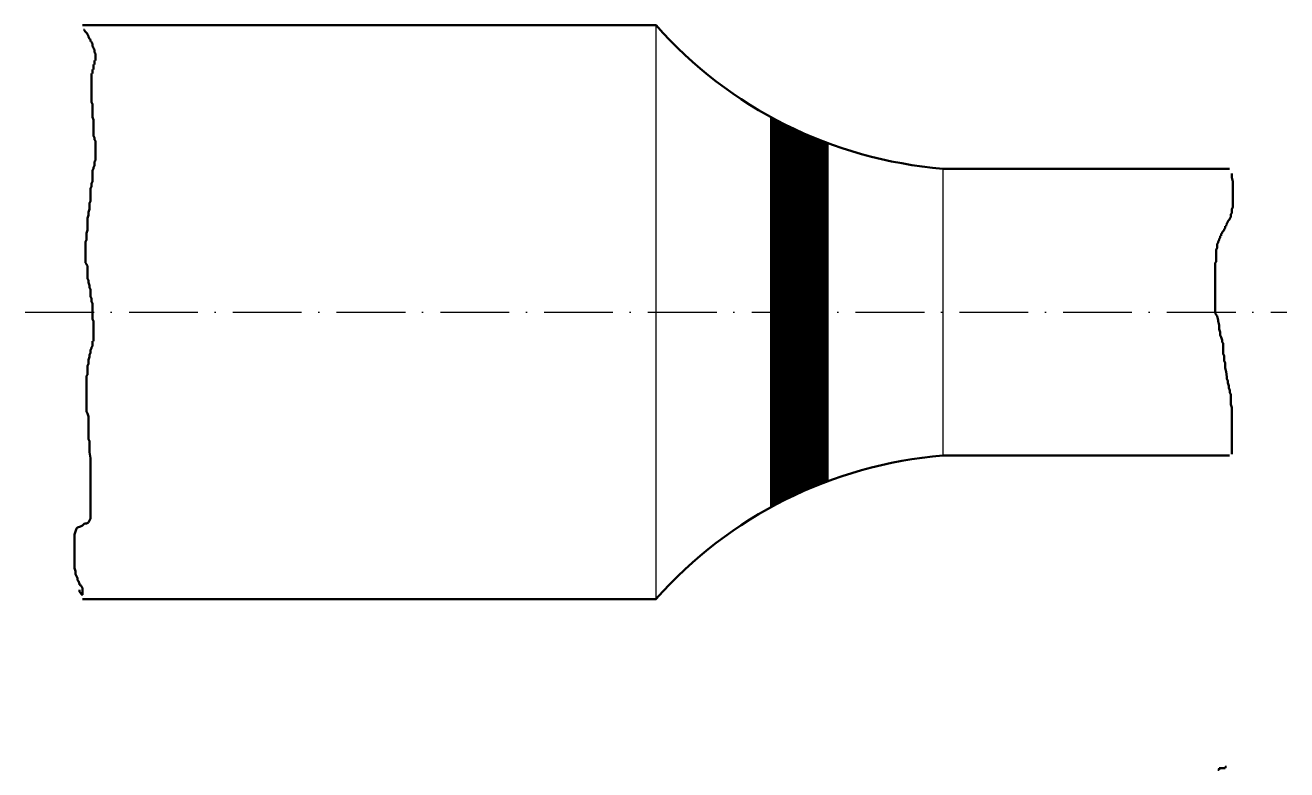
# Model space of a CAD drawing. Header units: millimetres. Extents: x 10 to 230, y -140 to 130.
# Drawn here: x 10 to 230, y 0.2 to 130 of the extents above; entities that cross this region are included whole.
import ezdxf

# ---------------------------------------------------------------- set-up
doc = ezdxf.new("R2010")
doc.units = ezdxf.units.MM
doc.linetypes.add('ACAD_ISO10W100', pattern=[18, 12, -3, 0, -3])
for name, color, linetype, lineweight, true_color in [('außenkante', 7, 'Continuous', 50, 0x000000), ('bemaßung', 7, 'Continuous', 25, 0x000000), ('schrichpunkt', 7, 'ACAD_ISO10W100', 25, 0x000000)]:
    doc.layers.add(name, color=color, linetype=linetype, lineweight=lineweight, true_color=true_color)

msp = doc.modelspace()

# ---------------------------------------------------------------- hatches: boundary and pattern name
at = {"layer": 'bemaßung'}
h = msp.add_hatch(dxfattribs=at)
h.set_pattern_fill('LINE', color=256, angle=45, style=0)
h.set_pattern_definition([(45, (0, 0), (-0.0883883476483184, 0.0883883476483185), [])])
edge = h.paths.add_edge_path()
edge.add_arc((176.12474899497175, -19.749497989943677), 75, 110.38520360775968, 118.79409251813047, ccw=False)
edge.add_line((150, 50.55340017186556), (150, 109.44659982813445))
edge.add_arc((176.12474899497164, 179.74949798994373), 75, 241.20590748186964, 249.61479639224044, ccw=False)
edge.add_line((140, 114.02277199472704), (140, 45.97722800527296))

# ---------------------------------------------------------------- linework, layer by layer
at = {"layer": 'außenkante'}
for p, q in [((20, 130), (120, 130)), ((20.165599999999998, 129.2152), (20.3384, 129.2152)), ((20.3384, 129.2152), (20.3384, 129.04240000000001)), ((20.3384, 129.04240000000001), (20.511200000000002, 128.86960000000002)), ((20.511200000000002, 128.86960000000002), (20.683999999999997, 128.6968)), ((20.683999999999997, 128.6968), (20.8568, 128.524)), ((20.8568, 128.524), (20.8568, 128.3512)), ((20.8568, 128.3512), (21.029600000000002, 128.1784)), ((21.029600000000002, 128.1784), (21.029600000000002, 128.00560000000002)), ((21.029600000000002, 128.00560000000002), (21.202399999999997, 127.66000000000001)), ((21.202399999999997, 127.66000000000001), (21.3752, 127.48720000000002)), ((21.3752, 127.48720000000002), (21.3752, 127.31440000000002)), ((21.3752, 127.31440000000002), (21.3752, 127.14160000000001)), ((21.3752, 127.14160000000001), (21.548000000000002, 127.14160000000001)), ((21.548000000000002, 127.14160000000001), (21.548000000000002, 126.96880000000002)), ((21.548000000000002, 126.96880000000002), (21.720799999999997, 126.79600000000002)), ((21.720799999999997, 126.79600000000002), (21.720799999999997, 126.45040000000002)), ((21.720799999999997, 126.45040000000002), (21.720799999999997, 126.27760000000002)), ((21.720799999999997, 126.27760000000002), (21.8936, 126.10480000000001)), ((21.8936, 126.10480000000001), (21.8936, 125.93200000000002)), ((21.8936, 125.93200000000002), (22.0664, 125.75920000000002)), ((22.0664, 125.75920000000002), (22.0664, 125.58640000000001)), ((22.0664, 125.58640000000001), (22.0664, 125.41360000000002)), ((22.0664, 125.41360000000002), (22.0664, 125.24080000000001)), ((22.0664, 125.24080000000001), (22.239199999999997, 125.06800000000001)), ((22.239199999999997, 123.85840000000002), (22.0664, 123.85840000000002)), ((22.0664, 123.85840000000002), (22.0664, 123.68560000000001)), ((22.0664, 123.68560000000001), (22.0664, 123.51280000000001)), ((22.0664, 123.51280000000001), (22.0664, 123.34000000000002)), ((22.0664, 123.34000000000002), (22.0664, 123.16720000000001)), ((22.239199999999997, 125.06800000000001), (22.239199999999997, 124.72240000000001)), ((22.239199999999997, 124.72240000000001), (22.239199999999997, 124.54960000000001)), ((22.239199999999997, 124.54960000000001), (22.239199999999997, 124.37680000000002)), ((22.239199999999997, 124.37680000000002), (22.239199999999997, 124.20400000000001)), ((22.239199999999997, 124.20400000000001), (22.239199999999997, 124.03120000000001)), ((22.239199999999997, 124.03120000000001), (22.239199999999997, 123.85840000000002)), ((21.720799999999997, 121.61200000000001), (21.548000000000002, 121.61200000000001)), ((21.548000000000002, 121.61200000000001), (21.548000000000002, 121.43920000000001)), ((21.548000000000002, 121.43920000000001), (21.548000000000002, 121.26640000000002)), ((21.548000000000002, 121.26640000000002), (21.548000000000002, 120.92080000000001)), ((21.8936, 122.30320000000002), (21.720799999999997, 122.30320000000002)), ((21.720799999999997, 122.30320000000002), (21.720799999999997, 122.13040000000001)), ((21.720799999999997, 122.13040000000001), (21.720799999999997, 121.95760000000001)), ((21.720799999999997, 121.95760000000001), (21.720799999999997, 121.78480000000002)), ((21.720799999999997, 121.78480000000002), (21.720799999999997, 121.61200000000001)), ((22.0664, 123.16720000000001), (21.8936, 123.16720000000001)), ((21.8936, 123.16720000000001), (21.8936, 122.99440000000001)), ((21.8936, 122.99440000000001), (21.8936, 122.82160000000002)), ((21.8936, 122.82160000000002), (21.8936, 122.64880000000001)), ((21.8936, 122.64880000000001), (21.8936, 122.47600000000001)), ((21.8936, 122.47600000000001), (21.8936, 122.30320000000002)), ((21.548000000000002, 120.92080000000001), (21.548000000000002, 120.74800000000002)), ((21.548000000000002, 120.74800000000002), (21.548000000000002, 120.57520000000001)), ((21.548000000000002, 120.57520000000001), (21.548000000000002, 120.40240000000001)), ((21.548000000000002, 120.40240000000001), (21.548000000000002, 120.22960000000002)), ((21.548000000000002, 120.22960000000002), (21.548000000000002, 120.05680000000001)), ((21.548000000000002, 120.05680000000001), (21.548000000000002, 119.88400000000001)), ((21.548000000000002, 119.88400000000001), (21.548000000000002, 119.71120000000002)), ((21.548000000000002, 119.71120000000002), (21.548000000000002, 119.36560000000001)), ((21.548000000000002, 119.36560000000001), (21.548000000000002, 119.19280000000002)), ((21.548000000000002, 119.19280000000002), (21.548000000000002, 119.02000000000001)), ((21.548000000000002, 119.02000000000001), (21.548000000000002, 118.67440000000002)), ((21.548000000000002, 118.67440000000002), (21.548000000000002, 118.50160000000001)), ((21.548000000000002, 118.50160000000001), (21.548000000000002, 118.15600000000002)), ((21.548000000000002, 118.15600000000002), (21.548000000000002, 117.81040000000002)), ((21.548000000000002, 117.81040000000002), (21.548000000000002, 117.63760000000002)), ((21.548000000000002, 117.63760000000002), (21.548000000000002, 117.29200000000002)), ((21.548000000000002, 117.29200000000002), (21.548000000000002, 116.94640000000001)), ((21.548000000000002, 116.94640000000001), (21.548000000000002, 116.60080000000002)), ((21.548000000000002, 116.60080000000002), (21.720799999999997, 116.25520000000002)), ((21.720799999999997, 116.25520000000002), (21.720799999999997, 115.90960000000001)), ((21.720799999999997, 115.90960000000001), (21.720799999999997, 115.39120000000001)), ((21.720799999999997, 115.39120000000001), (21.720799999999997, 115.21840000000002)), ((21.720799999999997, 115.21840000000002), (21.720799999999997, 115.04560000000002)), ((21.720799999999997, 115.04560000000002), (21.720799999999997, 114.87280000000001)), ((21.720799999999997, 114.87280000000001), (21.720799999999997, 114.70000000000002)), ((21.720799999999997, 114.70000000000002), (21.720799999999997, 114.35440000000001)), ((21.720799999999997, 114.35440000000001), (21.720799999999997, 114.00880000000002)), ((21.720799999999997, 114.00880000000002), (21.8936, 113.49040000000002)), ((21.8936, 113.49040000000002), (21.8936, 113.31760000000001)), ((21.8936, 113.31760000000001), (21.8936, 113.14480000000002)), ((21.8936, 113.14480000000002), (21.8936, 112.97200000000001)), ((21.8936, 112.97200000000001), (21.8936, 112.79920000000001)), ((21.8936, 112.79920000000001), (21.8936, 112.45360000000001)), ((21.8936, 112.45360000000001), (21.8936, 112.28080000000001)), ((21.8936, 112.28080000000001), (21.8936, 112.10800000000002)), ((21.8936, 112.10800000000002), (21.8936, 111.93520000000001)), ((21.8936, 111.93520000000001), (21.8936, 111.41680000000001)), ((21.8936, 111.41680000000001), (21.8936, 111.24400000000001)), ((21.8936, 111.24400000000001), (21.8936, 110.89840000000001)), ((21.8936, 110.89840000000001), (21.8936, 110.72560000000001)), ((21.8936, 110.72560000000001), (22.0664, 110.38000000000001)), ((22.0664, 110.38000000000001), (22.0664, 110.20720000000001)), ((22.0664, 110.20720000000001), (22.0664, 110.03440000000002)), ((22.0664, 110.03440000000002), (22.239199999999997, 109.86160000000001)), ((22.239199999999997, 109.86160000000001), (22.239199999999997, 109.68880000000001)), ((22.239199999999997, 109.68880000000001), (22.239199999999997, 109.51600000000002)), ((22.239199999999997, 109.51600000000002), (22.239199999999997, 109.17040000000001)), ((22.239199999999997, 109.17040000000001), (22.239199999999997, 108.82480000000001)), ((22.239199999999997, 108.82480000000001), (22.239199999999997, 108.65200000000002)), ((22.239199999999997, 108.65200000000002), (22.239199999999997, 108.47920000000002)), ((22.239199999999997, 108.47920000000002), (22.239199999999997, 108.30640000000001)), ((22.239199999999997, 108.30640000000001), (22.239199999999997, 107.96080000000002)), ((22.239199999999997, 107.96080000000002), (22.239199999999997, 107.78800000000001)), ((22.239199999999997, 106.40560000000002), (22.0664, 106.23280000000001)), ((22.0664, 106.23280000000001), (22.0664, 105.88720000000002)), ((22.0664, 105.88720000000002), (22.0664, 105.54160000000002)), ((22.239199999999997, 107.78800000000001), (22.239199999999997, 107.44240000000002)), ((22.239199999999997, 107.44240000000002), (22.239199999999997, 107.26960000000001)), ((22.239199999999997, 107.26960000000001), (22.239199999999997, 107.09680000000002)), ((22.239199999999997, 107.09680000000002), (22.239199999999997, 106.92400000000002)), ((22.239199999999997, 106.92400000000002), (22.239199999999997, 106.57840000000002)), ((22.239199999999997, 106.57840000000002), (22.239199999999997, 106.40560000000002)), ((21.8936, 105.02320000000002), (21.720799999999997, 104.67760000000001)), ((21.720799999999997, 104.67760000000001), (21.720799999999997, 104.33200000000002)), ((21.720799999999997, 104.33200000000002), (21.720799999999997, 103.98640000000002)), ((21.720799999999997, 103.98640000000002), (21.720799999999997, 103.64080000000001)), ((21.720799999999997, 103.64080000000001), (21.720799999999997, 103.29520000000002)), ((22.0664, 105.54160000000002), (21.8936, 105.19600000000001)), ((21.8936, 105.19600000000001), (21.8936, 105.02320000000002)), ((169.99999999999994, 105), (220, 105)), ((220.44079999999997, 104.15920000000001), (220.44079999999997, 103.98640000000002)), ((220.44079999999997, 103.98640000000002), (220.44079999999997, 103.46800000000002)), ((220.44079999999997, 103.46800000000002), (220.61359999999996, 102.77680000000002)), ((21.548000000000002, 101.91280000000002), (21.3752, 101.56720000000001)), ((21.3752, 101.56720000000001), (21.3752, 101.22160000000002)), ((21.3752, 101.22160000000002), (21.3752, 100.87600000000002)), ((21.720799999999997, 102.77680000000002), (21.548000000000002, 102.43120000000002)), ((21.548000000000002, 102.43120000000002), (21.548000000000002, 101.91280000000002)), ((21.720799999999997, 103.29520000000002), (21.720799999999997, 102.94960000000002)), ((21.720799999999997, 102.94960000000002), (21.720799999999997, 102.77680000000002)), ((220.61359999999996, 102.77680000000002), (220.61359999999996, 102.60400000000001)), ((220.61359999999996, 102.60400000000001), (220.61359999999996, 101.91280000000002)), ((220.61359999999996, 101.91280000000002), (220.61359999999996, 101.74000000000002)), ((220.61359999999996, 101.74000000000002), (220.61359999999996, 101.56720000000001)), ((220.61359999999996, 101.56720000000001), (220.61359999999996, 101.39440000000002)), ((220.61359999999996, 101.39440000000002), (220.61359999999996, 101.22160000000002)), ((220.61359999999996, 101.22160000000002), (220.61359999999996, 101.04880000000001)), ((21.3752, 99.32080000000002), (21.202399999999997, 98.97520000000002)), ((21.3752, 100.87600000000002), (21.3752, 100.53040000000001)), ((21.3752, 100.53040000000001), (21.3752, 100.35760000000002)), ((21.3752, 100.35760000000002), (21.3752, 100.18480000000001)), ((21.3752, 100.18480000000001), (21.3752, 99.83920000000002)), ((21.3752, 99.83920000000002), (21.3752, 99.66640000000001)), ((21.3752, 99.66640000000001), (21.3752, 99.32080000000002)), ((220.61359999999996, 101.04880000000001), (220.61359999999996, 100.87600000000002)), ((220.61359999999996, 100.87600000000002), (220.61359999999996, 100.70320000000002)), ((220.61359999999996, 100.70320000000002), (220.61359999999996, 100.53040000000001)), ((220.61359999999996, 100.53040000000001), (220.61359999999996, 100.35760000000002)), ((220.61359999999996, 100.35760000000002), (220.61359999999996, 100.18480000000001)), ((220.61359999999996, 100.18480000000001), (220.61359999999996, 100.01200000000001)), ((220.61359999999996, 100.01200000000001), (220.61359999999996, 99.83920000000002)), ((220.61359999999996, 99.83920000000002), (220.61359999999996, 99.66640000000001)), ((220.61359999999996, 99.66640000000001), (220.61359999999996, 99.32080000000002)), ((220.61359999999996, 99.32080000000002), (220.61359999999996, 99.14800000000001)), ((220.61359999999996, 99.14800000000001), (220.61359999999996, 98.97520000000002)), ((21.029600000000002, 96.90160000000002), (20.8568, 96.38320000000002)), ((21.202399999999997, 97.93840000000002), (21.029600000000002, 97.42000000000002)), ((21.029600000000002, 97.42000000000002), (21.029600000000002, 96.90160000000002)), ((21.202399999999997, 98.97520000000002), (21.202399999999997, 98.62960000000001)), ((21.202399999999997, 98.62960000000001), (21.202399999999997, 98.28400000000002)), ((21.202399999999997, 98.28400000000002), (21.202399999999997, 97.93840000000002)), ((220.44079999999997, 97.24720000000002), (220.26799999999997, 97.07440000000001)), ((220.26799999999997, 97.07440000000001), (220.26799999999997, 96.90160000000002)), ((220.26799999999997, 96.90160000000002), (220.26799999999997, 96.55600000000001)), ((220.61359999999996, 98.28400000000002), (220.44079999999997, 97.93840000000002)), ((220.44079999999997, 97.93840000000002), (220.44079999999997, 97.59280000000001)), ((220.44079999999997, 97.59280000000001), (220.44079999999997, 97.24720000000002)), ((220.61359999999996, 98.97520000000002), (220.61359999999996, 98.80240000000002)), ((220.61359999999996, 98.80240000000002), (220.61359999999996, 98.45680000000002)), ((220.61359999999996, 98.45680000000002), (220.61359999999996, 98.28400000000002)), ((20.8568, 96.38320000000002), (20.8568, 95.86480000000002)), ((20.8568, 95.86480000000002), (20.8568, 95.51920000000001)), ((20.8568, 95.51920000000001), (20.8568, 95.00080000000001)), ((20.8568, 95.00080000000001), (20.8568, 94.65520000000002)), ((20.8568, 94.65520000000002), (20.8568, 94.30960000000002)), ((219.23119999999997, 94.65520000000002), (219.05839999999998, 94.48240000000001)), ((219.40399999999997, 95.00080000000001), (219.23119999999997, 95.00080000000001)), ((219.23119999999997, 95.00080000000001), (219.23119999999997, 94.82800000000002)), ((219.23119999999997, 94.82800000000002), (219.23119999999997, 94.65520000000002)), ((219.57679999999996, 95.34640000000002), (219.40399999999997, 95.17360000000002)), ((219.40399999999997, 95.17360000000002), (219.40399999999997, 95.00080000000001)), ((219.74959999999996, 95.69200000000002), (219.57679999999996, 95.51920000000001)), ((219.57679999999996, 95.51920000000001), (219.57679999999996, 95.34640000000002)), ((219.92239999999998, 96.03760000000001), (219.74959999999996, 95.86480000000002)), ((219.74959999999996, 95.86480000000002), (219.74959999999996, 95.69200000000002)), ((220.09519999999998, 96.21040000000002), (219.92239999999998, 96.03760000000001)), ((220.26799999999997, 96.55600000000001), (220.09519999999998, 96.38320000000002)), ((220.09519999999998, 96.38320000000002), (220.09519999999998, 96.21040000000002)), ((20.683999999999997, 92.58160000000002), (20.511200000000002, 92.23600000000002)), ((20.8568, 94.30960000000002), (20.683999999999997, 93.79120000000002)), ((20.683999999999997, 93.79120000000002), (20.683999999999997, 93.44560000000001)), ((20.683999999999997, 93.44560000000001), (20.683999999999997, 92.58160000000002)), ((218.19439999999997, 92.58160000000002), (218.02159999999998, 92.23600000000002)), ((218.36719999999997, 92.92720000000001), (218.19439999999997, 92.75440000000002)), ((218.19439999999997, 92.75440000000002), (218.19439999999997, 92.58160000000002)), ((218.53999999999996, 93.27280000000002), (218.36719999999997, 93.27280000000002)), ((218.36719999999997, 93.27280000000002), (218.36719999999997, 92.92720000000001)), ((218.71279999999996, 93.79120000000002), (218.53999999999996, 93.61840000000002)), ((218.53999999999996, 93.61840000000002), (218.53999999999996, 93.27280000000002)), ((218.88559999999998, 94.13680000000002), (218.71279999999996, 93.96400000000001)), ((218.71279999999996, 93.96400000000001), (218.71279999999996, 93.79120000000002)), ((219.05839999999998, 94.30960000000002), (218.88559999999998, 94.13680000000002)), ((219.05839999999998, 94.48240000000001), (219.05839999999998, 94.30960000000002)), ((20.511200000000002, 92.23600000000002), (20.511200000000002, 91.89040000000001)), ((20.511200000000002, 91.89040000000001), (20.511200000000002, 91.71760000000002)), ((20.511200000000002, 91.71760000000002), (20.511200000000002, 91.02640000000002)), ((20.511200000000002, 91.02640000000002), (20.511200000000002, 90.50800000000002)), ((20.511200000000002, 90.50800000000002), (20.511200000000002, 90.16240000000002)), ((217.84879999999998, 91.19920000000002), (217.67599999999996, 90.85360000000001)), ((217.67599999999996, 90.85360000000001), (217.67599999999996, 90.68080000000002)), ((217.67599999999996, 90.68080000000002), (217.67599999999996, 90.33520000000001)), ((217.67599999999996, 90.33520000000001), (217.67599999999996, 90.16240000000002)), ((218.02159999999998, 92.06320000000002), (217.84879999999998, 91.89040000000001)), ((217.84879999999998, 91.89040000000001), (217.84879999999998, 91.54480000000002)), ((217.84879999999998, 91.54480000000002), (217.84879999999998, 91.37200000000001)), ((217.84879999999998, 91.37200000000001), (217.84879999999998, 91.19920000000002)), ((218.02159999999998, 92.23600000000002), (218.02159999999998, 92.06320000000002)), ((20.511200000000002, 90.16240000000002), (20.511200000000002, 89.81680000000001)), ((20.511200000000002, 89.81680000000001), (20.511200000000002, 89.47120000000002)), ((20.511200000000002, 89.47120000000002), (20.511200000000002, 89.29840000000002)), ((20.511200000000002, 89.29840000000002), (20.511200000000002, 88.60720000000002)), ((20.511200000000002, 88.60720000000002), (20.8568, 88.08880000000002)), ((20.8568, 88.08880000000002), (20.8568, 87.39760000000001)), ((217.67599999999996, 88.78000000000002), (217.50319999999996, 88.60720000000002)), ((217.50319999999996, 88.60720000000002), (217.50319999999996, 88.26160000000002)), ((217.50319999999996, 88.26160000000002), (217.50319999999996, 88.08880000000002)), ((217.50319999999996, 88.08880000000002), (217.50319999999996, 87.74320000000002)), ((217.67599999999996, 90.16240000000002), (217.67599999999996, 89.81680000000001)), ((217.67599999999996, 89.81680000000001), (217.67599999999996, 89.47120000000002)), ((217.67599999999996, 89.47120000000002), (217.67599999999996, 89.29840000000002)), ((217.67599999999996, 89.29840000000002), (217.67599999999996, 89.12560000000002)), ((217.67599999999996, 89.12560000000002), (217.67599999999996, 88.78000000000002)), ((20.8568, 87.39760000000001), (20.8568, 87.05200000000002)), ((20.8568, 87.05200000000002), (20.8568, 86.70640000000002)), ((20.8568, 86.70640000000002), (20.8568, 86.36080000000001)), ((20.8568, 86.36080000000001), (20.8568, 86.18800000000002)), ((20.8568, 86.18800000000002), (20.8568, 85.84240000000001)), ((20.8568, 85.84240000000001), (21.029600000000002, 85.49680000000002)), ((217.50319999999996, 87.74320000000002), (217.50319999999996, 87.39760000000001)), ((217.50319999999996, 87.39760000000001), (217.50319999999996, 87.22480000000002)), ((217.50319999999996, 87.22480000000002), (217.50319999999996, 86.70640000000002)), ((217.50319999999996, 86.70640000000002), (217.50319999999996, 86.01520000000002)), ((217.50319999999996, 86.01520000000002), (217.50319999999996, 85.49680000000002)), ((21.029600000000002, 85.49680000000002), (21.029600000000002, 85.15120000000002)), ((21.029600000000002, 85.15120000000002), (21.202399999999997, 84.63280000000002)), ((21.202399999999997, 84.63280000000002), (21.202399999999997, 84.46000000000002)), ((21.202399999999997, 84.46000000000002), (21.202399999999997, 84.28720000000001)), ((21.202399999999997, 84.28720000000001), (21.3752, 83.94160000000002)), ((21.3752, 83.94160000000002), (21.3752, 83.76880000000001)), ((21.3752, 83.76880000000001), (21.3752, 83.25040000000001)), ((217.50319999999996, 85.49680000000002), (217.50319999999996, 85.15120000000002)), ((217.50319999999996, 85.15120000000002), (217.50319999999996, 84.97840000000002)), ((217.50319999999996, 84.97840000000002), (217.50319999999996, 84.46000000000002)), ((217.50319999999996, 84.46000000000002), (217.50319999999996, 83.94160000000002)), ((217.50319999999996, 83.94160000000002), (217.50319999999996, 83.42320000000002)), ((21.3752, 83.25040000000001), (21.3752, 83.07760000000002)), ((21.3752, 83.07760000000002), (21.3752, 82.73200000000001)), ((21.3752, 82.73200000000001), (21.548000000000002, 82.38640000000002)), ((21.548000000000002, 82.38640000000002), (21.548000000000002, 82.04080000000002)), ((21.548000000000002, 82.04080000000002), (21.548000000000002, 81.86800000000002)), ((21.548000000000002, 81.86800000000002), (21.720799999999997, 81.52240000000002)), ((21.720799999999997, 81.52240000000002), (21.720799999999997, 81.17680000000001)), ((217.50319999999996, 83.42320000000002), (217.50319999999996, 83.25040000000001)), ((217.50319999999996, 83.25040000000001), (217.50319999999996, 82.55920000000002)), ((217.50319999999996, 82.55920000000002), (217.50319999999996, 81.86800000000002)), ((217.50319999999996, 81.86800000000002), (217.50319999999996, 81.34960000000002)), ((21.720799999999997, 81.17680000000001), (21.720799999999997, 81.00400000000002)), ((21.720799999999997, 81.00400000000002), (21.720799999999997, 80.65840000000001)), ((21.720799999999997, 80.65840000000001), (21.720799999999997, 80.31280000000002)), ((21.720799999999997, 80.31280000000002), (21.720799999999997, 79.79440000000002)), ((21.720799999999997, 79.79440000000002), (21.720799999999997, 79.4488)), ((21.720799999999997, 79.4488), (21.720799999999997, 79.27600000000001)), ((21.720799999999997, 79.27600000000001), (21.720799999999997, 78.75760000000002)), ((217.50319999999996, 81.34960000000002), (217.50319999999996, 81.00400000000002)), ((217.50319999999996, 81.00400000000002), (217.50319999999996, 80.83120000000002)), ((217.50319999999996, 80.83120000000002), (217.50319999999996, 80.65840000000001)), ((217.50319999999996, 80.65840000000001), (217.50319999999996, 80.31280000000002)), ((217.50319999999996, 80.31280000000002), (217.50319999999996, 80.14000000000001)), ((217.50319999999996, 80.14000000000001), (217.50319999999996, 79.79440000000002)), ((217.50319999999996, 79.79440000000002), (217.84879999999998, 79.27600000000001)), ((217.84879999999998, 79.27600000000001), (218.02159999999998, 78.58480000000003)), ((21.720799999999997, 78.75760000000002), (21.8936, 78.412)), ((21.8936, 78.412), (21.8936, 77.89360000000002)), ((21.8936, 77.89360000000002), (21.8936, 77.54800000000003)), ((21.8936, 77.54800000000003), (21.8936, 77.20240000000001)), ((21.8936, 77.20240000000001), (21.8936, 76.85680000000002)), ((218.02159999999998, 78.58480000000003), (218.02159999999998, 78.412)), ((218.02159999999998, 78.412), (218.19439999999997, 77.72080000000003)), ((218.19439999999997, 77.72080000000003), (218.19439999999997, 77.54800000000003)), ((218.19439999999997, 77.54800000000003), (218.19439999999997, 77.20240000000001)), ((218.19439999999997, 77.20240000000001), (218.19439999999997, 77.02960000000002)), ((218.19439999999997, 77.02960000000002), (218.36719999999997, 76.51120000000003)), ((21.8936, 74.95600000000002), (21.720799999999997, 74.95600000000002)), ((21.720799999999997, 74.95600000000002), (21.720799999999997, 74.78320000000002)), ((21.8936, 76.85680000000002), (21.8936, 76.33840000000001)), ((21.8936, 76.33840000000001), (21.8936, 75.82000000000002)), ((21.8936, 75.82000000000002), (21.8936, 75.47440000000003)), ((21.8936, 75.47440000000003), (21.8936, 75.12880000000001)), ((21.8936, 75.12880000000001), (21.8936, 74.95600000000002)), ((218.36719999999997, 76.51120000000003), (218.36719999999997, 75.99280000000002)), ((218.36719999999997, 75.99280000000002), (218.53999999999996, 75.64720000000003)), ((218.53999999999996, 75.64720000000003), (218.71279999999996, 75.12880000000001)), ((218.71279999999996, 75.12880000000001), (218.71279999999996, 74.78320000000002)), ((21.3752, 72.88240000000002), (21.202399999999997, 72.53680000000003)), ((21.548000000000002, 73.74640000000002), (21.3752, 73.40080000000003)), ((21.3752, 73.40080000000003), (21.3752, 73.05520000000001)), ((21.3752, 73.05520000000001), (21.3752, 72.88240000000002)), ((21.720799999999997, 74.09200000000001), (21.548000000000002, 73.91920000000002)), ((21.548000000000002, 73.91920000000002), (21.548000000000002, 73.74640000000002)), ((21.720799999999997, 74.78320000000002), (21.720799999999997, 74.61040000000003)), ((21.720799999999997, 74.61040000000003), (21.720799999999997, 74.09200000000001)), ((218.71279999999996, 74.78320000000002), (218.88559999999998, 74.61040000000003)), ((218.88559999999998, 74.61040000000003), (218.88559999999998, 74.43760000000003)), ((218.88559999999998, 74.43760000000003), (218.88559999999998, 74.26480000000001)), ((218.88559999999998, 74.26480000000001), (218.88559999999998, 74.09200000000001)), ((218.88559999999998, 74.09200000000001), (218.88559999999998, 73.91920000000002)), ((218.88559999999998, 73.91920000000002), (218.88559999999998, 73.57360000000003)), ((218.88559999999998, 73.57360000000003), (218.88559999999998, 73.22800000000001)), ((218.88559999999998, 73.22800000000001), (218.88559999999998, 73.05520000000001)), ((218.88559999999998, 73.05520000000001), (218.88559999999998, 72.70960000000002)), ((218.88559999999998, 72.70960000000002), (219.05839999999998, 72.36400000000003)), ((21.029600000000002, 70.98160000000001), (20.8568, 70.63600000000002)), ((20.8568, 70.63600000000002), (20.8568, 70.29040000000003)), ((21.202399999999997, 72.19120000000001), (21.029600000000002, 71.67280000000002)), ((21.029600000000002, 71.67280000000002), (21.029600000000002, 70.98160000000001)), ((21.202399999999997, 72.53680000000003), (21.202399999999997, 72.19120000000001)), ((219.05839999999998, 72.36400000000003), (219.05839999999998, 72.01840000000001)), ((219.05839999999998, 72.01840000000001), (219.05839999999998, 71.50000000000003)), ((219.05839999999998, 71.50000000000003), (219.23119999999997, 71.15440000000001)), ((219.23119999999997, 71.15440000000001), (219.23119999999997, 70.80880000000002)), ((219.23119999999997, 70.80880000000002), (219.23119999999997, 70.29040000000003)), ((20.8568, 69.08080000000001), (20.683999999999997, 68.90800000000002)), ((20.683999999999997, 68.90800000000002), (20.683999999999997, 68.2168)), ((20.683999999999997, 68.2168), (20.683999999999997, 67.87120000000002)), ((20.8568, 70.29040000000003), (20.8568, 70.11760000000001)), ((20.8568, 70.11760000000001), (20.8568, 69.77200000000002)), ((20.8568, 69.77200000000002), (20.8568, 69.42640000000003)), ((20.8568, 69.42640000000003), (20.8568, 69.25360000000003)), ((20.8568, 69.25360000000003), (20.8568, 69.08080000000001)), ((219.23119999999997, 70.29040000000003), (219.40399999999997, 69.59920000000002)), ((219.40399999999997, 69.59920000000002), (219.57679999999996, 68.73520000000002)), ((219.57679999999996, 68.73520000000002), (219.57679999999996, 68.38960000000003)), ((219.57679999999996, 68.38960000000003), (219.74959999999996, 68.04400000000001)), ((20.683999999999997, 67.87120000000002), (20.683999999999997, 67.35280000000003)), ((20.683999999999997, 67.35280000000003), (20.683999999999997, 67.00720000000001)), ((20.683999999999997, 67.00720000000001), (20.683999999999997, 66.48880000000003)), ((20.683999999999997, 66.48880000000003), (20.683999999999997, 66.14320000000001)), ((20.683999999999997, 66.14320000000001), (20.683999999999997, 65.79760000000002)), ((219.74959999999996, 68.04400000000001), (219.74959999999996, 67.69840000000002)), ((219.74959999999996, 67.69840000000002), (219.92239999999998, 67.18)), ((219.92239999999998, 67.18), (219.92239999999998, 66.83440000000002)), ((219.92239999999998, 66.83440000000002), (220.09519999999998, 66.31600000000003)), ((220.09519999999998, 66.31600000000003), (220.09519999999998, 65.97040000000001)), ((20.683999999999997, 65.79760000000002), (20.683999999999997, 65.27920000000003)), ((20.683999999999997, 65.27920000000003), (20.683999999999997, 64.93360000000001)), ((20.683999999999997, 64.93360000000001), (20.683999999999997, 63.89680000000001)), ((20.683999999999997, 63.89680000000001), (20.683999999999997, 63.03280000000001)), ((220.09519999999998, 65.97040000000001), (220.26799999999997, 65.62480000000002)), ((220.26799999999997, 65.62480000000002), (220.26799999999997, 65.27920000000003)), ((220.26799999999997, 65.27920000000003), (220.26799999999997, 64.76080000000002)), ((220.26799999999997, 64.76080000000002), (220.26799999999997, 64.41520000000003)), ((220.26799999999997, 64.41520000000003), (220.26799999999997, 64.24240000000003)), ((220.26799999999997, 64.24240000000003), (220.26799999999997, 63.89680000000001)), ((220.26799999999997, 63.89680000000001), (220.44079999999997, 63.37840000000003)), ((20.683999999999997, 63.03280000000001), (20.683999999999997, 62.68720000000002)), ((20.683999999999997, 62.68720000000002), (20.8568, 62.34160000000003)), ((20.8568, 62.34160000000003), (21.029600000000002, 61.823200000000014)), ((21.029600000000002, 61.823200000000014), (21.029600000000002, 60.95920000000001)), ((220.44079999999997, 63.37840000000003), (220.44079999999997, 63.03280000000001)), ((220.44079999999997, 63.03280000000001), (220.44079999999997, 62.68720000000002)), ((220.44079999999997, 62.68720000000002), (220.44079999999997, 62.34160000000003)), ((220.44079999999997, 62.34160000000003), (220.44079999999997, 61.823200000000014)), ((220.44079999999997, 61.823200000000014), (220.44079999999997, 61.477600000000024)), ((21.029600000000002, 60.95920000000001), (21.029600000000002, 60.440800000000024)), ((21.029600000000002, 60.440800000000024), (21.029600000000002, 60.26800000000003)), ((21.029600000000002, 60.26800000000003), (21.029600000000002, 59.749600000000015)), ((21.029600000000002, 59.749600000000015), (21.029600000000002, 59.23120000000003)), ((220.44079999999997, 61.477600000000024), (220.44079999999997, 61.13200000000003)), ((220.44079999999997, 61.13200000000003), (220.44079999999997, 60.786400000000015)), ((220.44079999999997, 60.786400000000015), (220.44079999999997, 60.61360000000002)), ((220.44079999999997, 60.61360000000002), (220.44079999999997, 60.440800000000024)), ((220.44079999999997, 60.440800000000024), (220.44079999999997, 60.26800000000003)), ((220.44079999999997, 60.26800000000003), (220.44079999999997, 60.095200000000034)), ((220.44079999999997, 60.095200000000034), (220.44079999999997, 59.92240000000001)), ((220.44079999999997, 59.92240000000001), (220.44079999999997, 59.749600000000015)), ((220.44079999999997, 59.749600000000015), (220.44079999999997, 59.57680000000002)), ((220.44079999999997, 59.57680000000002), (220.44079999999997, 59.23120000000003)), ((21.029600000000002, 59.23120000000003), (21.029600000000002, 58.54000000000002)), ((21.029600000000002, 58.54000000000002), (21.029600000000002, 58.19440000000003)), ((21.029600000000002, 58.19440000000003), (21.029600000000002, 58.021600000000035)), ((21.029600000000002, 58.021600000000035), (21.029600000000002, 57.84880000000001)), ((21.029600000000002, 57.84880000000001), (21.202399999999997, 57.50320000000002)), ((21.202399999999997, 57.50320000000002), (21.202399999999997, 57.15760000000003)), ((220.44079999999997, 59.23120000000003), (220.44079999999997, 58.88560000000001)), ((220.44079999999997, 58.88560000000001), (220.44079999999997, 58.712800000000016)), ((220.44079999999997, 58.712800000000016), (220.44079999999997, 58.54000000000002)), ((220.44079999999997, 58.54000000000002), (220.44079999999997, 58.19440000000003)), ((220.44079999999997, 58.19440000000003), (220.44079999999997, 57.84880000000001)), ((220.44079999999997, 57.84880000000001), (220.44079999999997, 57.676000000000016)), ((220.44079999999997, 57.676000000000016), (220.44079999999997, 57.330400000000026)), ((220.44079999999997, 57.330400000000026), (220.44079999999997, 57.15760000000003)), ((21.202399999999997, 57.15760000000003), (21.202399999999997, 56.63920000000002)), ((21.202399999999997, 56.63920000000002), (21.202399999999997, 56.12080000000003)), ((21.202399999999997, 56.12080000000003), (21.202399999999997, 55.60240000000002)), ((21.202399999999997, 55.60240000000002), (21.3752, 54.56560000000002)), ((169.99999999999994, 55.00000000000002), (220, 55.00000000000014)), ((220.44079999999997, 57.15760000000003), (220.44079999999997, 56.63920000000002)), ((220.44079999999997, 56.63920000000002), (220.44079999999997, 56.46640000000002)), ((220.44079999999997, 56.46640000000002), (220.44079999999997, 56.293600000000026)), ((220.44079999999997, 56.293600000000026), (220.44079999999997, 55.94800000000001)), ((220.44079999999997, 55.94800000000001), (220.44079999999997, 55.77520000000001)), ((220.44079999999997, 55.77520000000001), (220.44079999999997, 55.42960000000002)), ((220.44079999999997, 55.42960000000002), (220.44079999999997, 55.25680000000003)), ((21.3752, 54.56560000000002), (21.3752, 53.87440000000001)), ((21.3752, 53.87440000000001), (21.3752, 53.35600000000002)), ((21.3752, 53.35600000000002), (21.3752, 53.01040000000003)), ((21.3752, 53.01040000000003), (21.3752, 52.664800000000014)), ((21.3752, 52.664800000000014), (21.3752, 52.14640000000003)), ((21.3752, 52.14640000000003), (21.3752, 51.80080000000001)), ((21.3752, 51.80080000000001), (21.3752, 51.628000000000014)), ((21.3752, 51.628000000000014), (21.3752, 50.76400000000001)), ((21.3752, 50.76400000000001), (21.3752, 50.07280000000003)), ((21.3752, 50.07280000000003), (21.3752, 49.38160000000002)), ((21.3752, 49.38160000000002), (21.3752, 48.863200000000035)), ((21.3752, 48.863200000000035), (21.3752, 48.517600000000016)), ((21.3752, 48.517600000000016), (21.3752, 48.172000000000025)), ((21.3752, 48.172000000000025), (21.3752, 47.826400000000035)), ((21.3752, 47.826400000000035), (21.3752, 47.65360000000001)), ((21.3752, 47.65360000000001), (21.3752, 47.135200000000026)), ((21.3752, 47.135200000000026), (21.3752, 46.96240000000003)), ((21.3752, 46.96240000000003), (21.3752, 46.789600000000036)), ((21.3752, 46.789600000000036), (21.3752, 46.44400000000002)), ((21.3752, 46.44400000000002), (21.3752, 46.09840000000003)), ((21.3752, 44.02480000000003), (21.202399999999997, 43.67920000000004)), ((21.3752, 46.09840000000003), (21.3752, 45.752800000000036)), ((21.3752, 45.752800000000036), (21.3752, 45.40720000000002)), ((21.3752, 45.40720000000002), (21.3752, 45.06160000000003)), ((21.3752, 45.06160000000003), (21.3752, 44.54320000000001)), ((21.3752, 44.54320000000001), (21.3752, 44.19760000000002)), ((21.3752, 44.19760000000002), (21.3752, 44.02480000000003)), ((18.955999999999996, 42.29680000000002), (18.7832, 41.77840000000003)), ((19.1288, 42.469600000000014), (18.955999999999996, 42.29680000000002)), ((19.647199999999998, 42.64240000000001), (19.1288, 42.469600000000014)), ((19.992800000000003, 42.81520000000003), (19.647199999999998, 42.64240000000001)), ((20.3384, 43.16080000000002), (19.992800000000003, 42.81520000000003)), ((20.683999999999997, 43.16080000000002), (20.3384, 43.16080000000002)), ((21.029600000000002, 43.33360000000002), (20.683999999999997, 43.16080000000002)), ((21.202399999999997, 43.67920000000004), (21.029600000000002, 43.33360000000002)), ((18.7832, 41.77840000000003), (18.6104, 41.26000000000002)), ((18.6104, 41.26000000000002), (18.6104, 40.741600000000034)), ((18.6104, 40.741600000000034), (18.6104, 40.22320000000002)), ((18.6104, 40.22320000000002), (18.6104, 39.87760000000003)), ((18.6104, 39.87760000000003), (18.6104, 39.53200000000001)), ((18.6104, 39.53200000000001), (18.6104, 38.84080000000003)), ((18.6104, 38.84080000000003), (18.6104, 38.322400000000016)), ((18.6104, 38.322400000000016), (18.6104, 37.976800000000026)), ((18.6104, 37.976800000000026), (18.6104, 37.631200000000035)), ((18.6104, 37.631200000000035), (18.6104, 37.45840000000001)), ((18.6104, 37.45840000000001), (18.6104, 37.28560000000002)), ((18.6104, 37.28560000000002), (18.6104, 36.940000000000026)), ((18.6104, 36.940000000000026), (18.6104, 36.76720000000003)), ((18.6104, 36.76720000000003), (18.6104, 36.42160000000001)), ((18.6104, 36.42160000000001), (18.6104, 35.73040000000003)), ((18.6104, 35.73040000000003), (18.6104, 35.38480000000001)), ((18.6104, 35.38480000000001), (18.7832, 34.86640000000003)), ((18.7832, 34.86640000000003), (18.7832, 34.34800000000001)), ((18.7832, 34.34800000000001), (18.955999999999996, 34.00240000000002)), ((18.955999999999996, 34.00240000000002), (19.1288, 33.65680000000003)), ((19.1288, 33.65680000000003), (19.1288, 33.48400000000004)), ((19.1288, 33.48400000000004), (19.1288, 33.311200000000014)), ((19.1288, 33.311200000000014), (19.3016, 33.13840000000002)), ((19.3016, 33.13840000000002), (19.474399999999996, 32.62000000000003)), ((19.474399999999996, 32.62000000000003), (19.474399999999996, 32.44720000000004)), ((19.474399999999996, 32.44720000000004), (19.82, 32.274400000000014)), ((19.474399999999996, 31.237600000000015), (19.474399999999996, 31.583200000000033)), ((19.82, 30.892000000000024), (19.474399999999996, 31.237600000000015)), ((19.82, 32.274400000000014), (19.82, 32.10160000000002)), ((19.82, 32.10160000000002), (19.992800000000003, 31.928800000000024)), ((19.82, 30.71920000000003), (19.82, 30.892000000000024)), ((19.992800000000003, 31.928800000000024), (19.992800000000003, 31.75600000000003)), ((19.992800000000003, 31.75600000000003), (19.992800000000003, 31.237600000000015)), ((19.992800000000003, 31.237600000000015), (19.992800000000003, 30.71920000000003)), ((19.992800000000003, 30.71920000000003), (19.82, 30.71920000000003)), ((20.000000000000004, 30), (120, 29.999999999999993)), ((217.9870353135299, 0.246297951039594), (218.2358673135299, 0.246297951039594)), ((218.2358673135299, 0.246297951039594), (218.2358673135299, 0.495129951039587)), ((218.2358673135299, 0.495129951039587), (218.4846993135299, 0.495129951039587)), ((218.4846993135299, 0.495129951039587), (218.73353131352988, 0.495129951039587)), ((218.73353131352988, 0.495129951039587), (218.98236331352987, 0.495129951039587)), ((218.98236331352987, 0.495129951039587), (219.23119531352992, 0.495129951039587)), ((219.23119531352992, 0.495129951039587), (219.23119531352992, 0.7439619510395801)), ((219.23119531352992, 0.7439619510395801), (219.48002731352992, 0.7439619510395801))]:
    msp.add_line(p, q, dxfattribs=at)
for centre, start, end in [((176.12474899497184, 179.74949798994365), 221.5540774765821, 265.3158201692619), ((176.12474899497184, -19.749497989943634), 94.68417983073813, 138.44592252341792)]:
    msp.add_arc(centre, 75, start, end, dxfattribs=at)
at = {"layer": 'bemaßung'}
for p, q in [((119.99999999999997, 130), (119.99999999999997, 29.999999999999993)), ((140, 45.97722800527296), (140, 114.02277199472704)), ((150, 50.55340017186556), (150, 109.44659982813445)), ((169.99999999999994, 105), (169.99999999999994, 55.00000000000002))]:
    msp.add_line(p, q, dxfattribs=at)
for centre, start, end in [((176.12474899497164, 179.74949798994373), 241.20590748186964, 249.6147963922404), ((176.12474899497175, -19.749497989943677), 110.38520360775966, 118.79409251813044)]:
    msp.add_arc(centre, 75, start, end, dxfattribs=at)
at = {"layer": 'schrichpunkt'}
msp.add_line((10, 80), (230, 80), dxfattribs=at)

doc.saveas('drawing.dxf')
